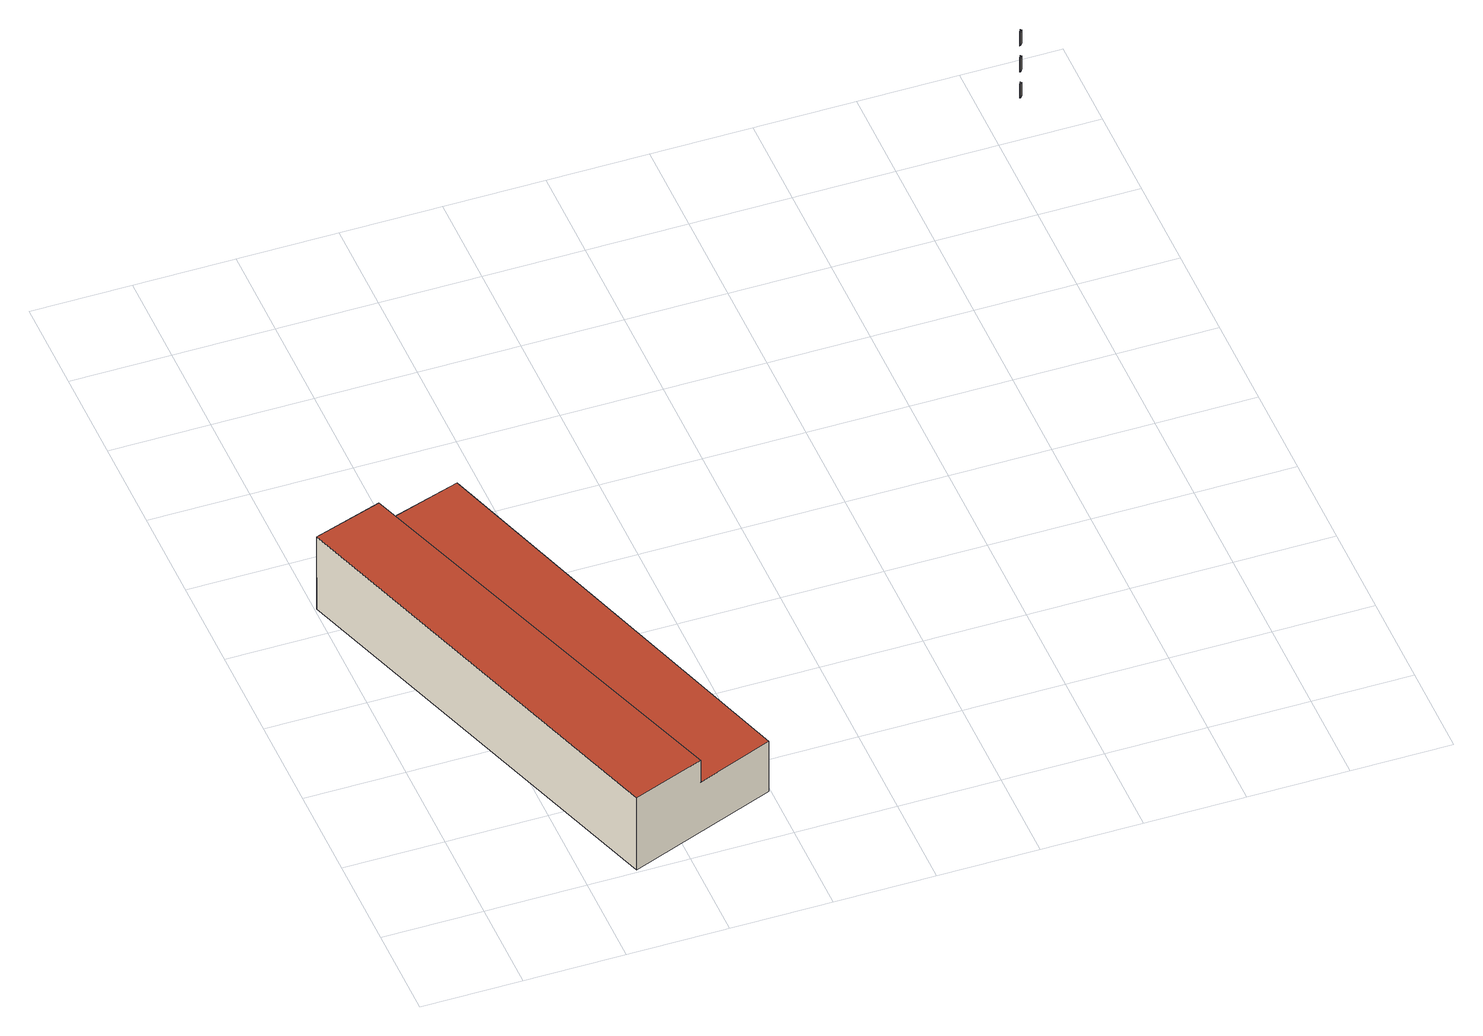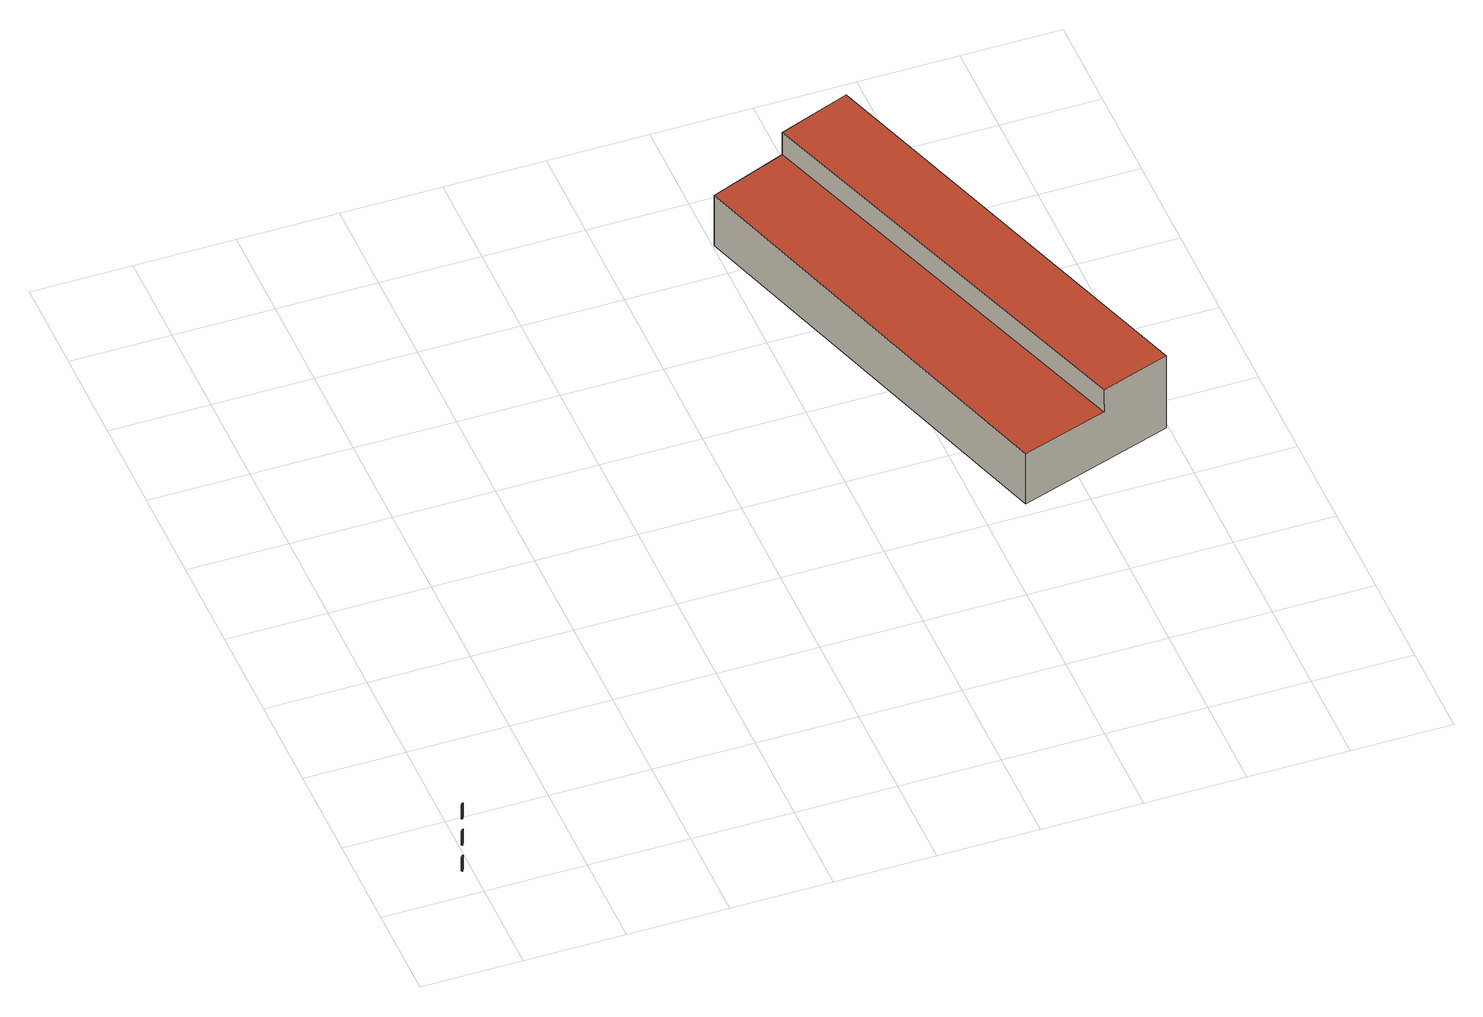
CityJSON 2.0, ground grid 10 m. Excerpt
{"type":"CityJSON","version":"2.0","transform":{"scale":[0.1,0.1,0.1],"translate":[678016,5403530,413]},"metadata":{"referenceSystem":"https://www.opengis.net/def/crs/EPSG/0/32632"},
"CityObjects":{
"building1":{"type":"Building","attributes":{"dataAvailable":"NotSufficient","measuredHeight":8.81},"geometry":[{"type":"MultiSurface","lod":"3","boundaries":[[[0,1,2,3]],[[4,5,6,7]],[[8,9,4,7]],[[10,8,7,6,1,0]],[[9,11,3,2,5,4]],[[11,10,0,3]],[[2,1,6,5]],[[9,8,10,11]]],"semantics":{"surfaces":[{"type":"RoofSurface"},{"type":"WallSurface"},{"type":"WallSurface","klumMaterialClass":"Brick","klumMaterialIndex":"B001","materialUncertainty":0.5},{"type":"GroundSurface"}],"values":[0,0,1,1,1,2,2,3]}}]},
"building2":{"type":"Building","attributes":{"measuredHeight":18.85},"children":["building2-1","building2-2","building2-3"]},
"building2-1":{"type":"BuildingInstallation","attributes":{"materialClass":"Wood","materialName":"PaintedWood","materialUncertainty":0.3,"relationToConstruction":"outside"},"parents":["building2"],"geometry":[{"type":"MultiSurface","lod":"3","boundaries":[[[12,13,14,15]],[[13,12,16,17]],[[15,14,18,19]],[[12,15,19,16]],[[19,18,17,16]],[[14,13,17,18]]]}]},
"building2-2":{"type":"BuildingInstallation","attributes":{"materialClass":"Wood","materialName":"PaintedWood","materialUncertainty":0.3,"relationToConstruction":"outside"},"parents":["building2"],"geometry":[{"type":"MultiSurface","lod":"3","boundaries":[[[20,21,22,23]],[[21,20,24,25]],[[23,22,26,27]],[[20,23,27,24]],[[27,26,25,24]],[[22,21,25,26]]]}]},
"building2-3":{"type":"BuildingInstallation","attributes":{"materialClass":"Wood","materialName":"PaintedWood","materialUncertainty":0.3,"relationToConstruction":"outside"},"parents":["building2"],"geometry":[{"type":"MultiSurface","lod":"3","boundaries":[[[28,29,30,31]],[[29,28,32,33]],[[31,30,34,35]],[[28,31,35,32]],[[35,34,33,32]],[[30,29,33,34]]]}]}
},
"vertices":[
[157,485,61],[71,457,61],[221,30,61],[298,60,61],[149,3,88],[221,30,88],[71,457,88],[2,434,88],[2,434,0],[149,3,0],[157,485,0],[298,60,0],
[824,808,43],[826,811,43],[826,811,59],[824,808,59],[823,808,43],[825,812,43],[825,812,59],[823,808,59],
[824,808,75],[826,811,75],[826,811,91],[824,808,91],[823,808,75],[825,812,75],[825,812,91],[823,808,91],
[824,808,107],[826,811,107],[826,811,123],[824,808,123],[823,808,107],[825,812,107],[825,812,123],[823,808,123]
]}
